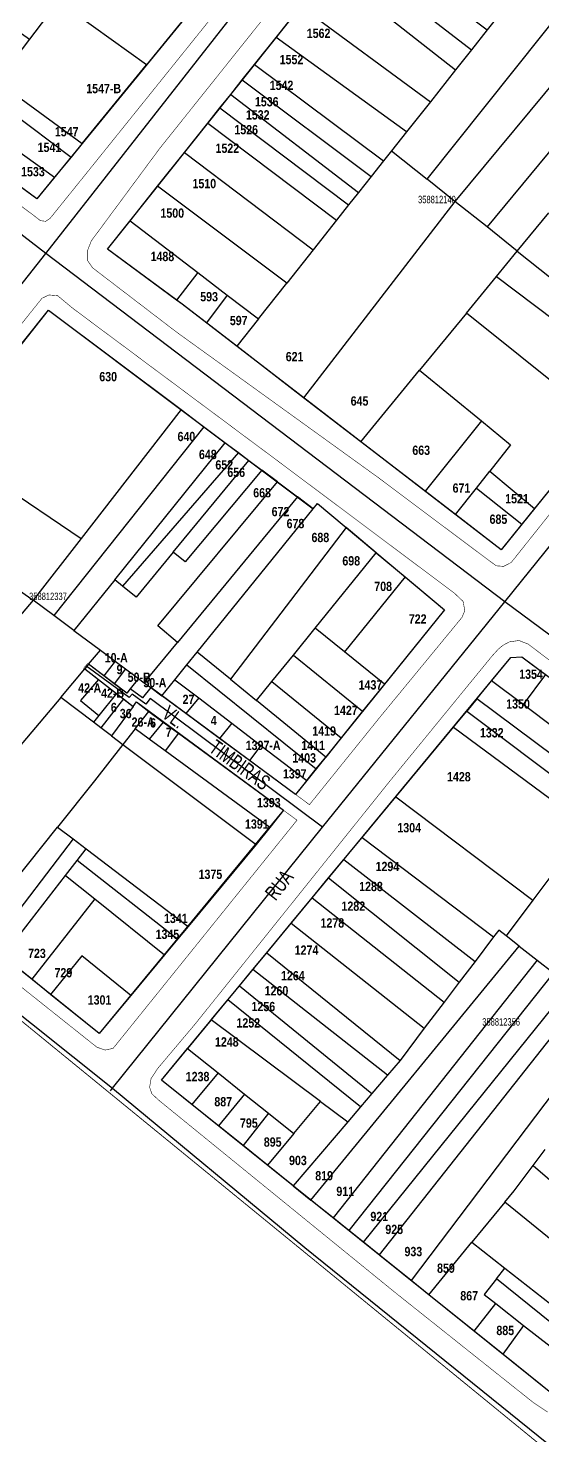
# Model space of a CAD drawing. Extents: x 200120 to 201962, y 4837541 to 4839252.
# Drawn here: x 201321 to 201459.8, y 4837845.9 to 4838225.3 of the extents above; entities that cross this region are included whole.
import ezdxf
from ezdxf.enums import TextEntityAlignment as Align

# ---------------------------------------------------------------- set-up
doc = ezdxf.new("R2010")
doc.units = 0
doc.header["$LTSCALE"] = 3
doc.header["$MEASUREMENT"] = 0
for name, color, linetype in [('CD-MALHA-LOTES', 40, 'CONTINUOUS'), ('CD_TXT_QUADRA', 7, 'CONTINUOUS'), ('LM-LIM-SETOR-FISCAL', 7, 'CONTINUOUS'), ('RU-QUADRAS', 210, 'CONTINUOUS'), ('SV-EIXO-RUA-PAV', 20, 'CONTINUOUS'), ('SV-RUA-PAVIM-S-GUIA-C-GUIA', 7, 'CONTINUOUS'), ('SV-TXT-RUA-PAV-S-GUIA-C-GUIA', 7, 'CONTINUOUS'), ('Th_NmrPort', 1, 'CONTINUOUS')]:
    doc.layers.add(name, color=color, linetype=linetype)
doc.styles.add('ARIAL', font='ARIAL.TTF')
doc.styles.get("Standard").update_dxf_attribs({"font": 'swisscbo.ttf'})
doc.linetypes.add('Limite', pattern='A,20,-3,[130,ltypeshp.shx,S=6.35,R=0,X=0,Y=0],-3,20', length=46)

msp = doc.modelspace()

# ---------------------------------------------------------------- linework, layer by layer
at = {"layer": 'CD-MALHA-LOTES', "linetype": 'Continuous'}
for p, q in [((201410.33, 4838250.95), (201444.82, 4838224.9)), ((201406.37, 4838245.99), (201440.54, 4838219.49)), ((201402.22, 4838240.79), (201436.28, 4838214.12)), ((201428.6, 4838184.64), (201468.71, 4838234.94)), ((201308.64, 4838231.34), (201321.35, 4838222.35)), ((201329.08, 4838232.52), (201321.35, 4838222.35)), ((201352.93, 4838215.44), (201329.08, 4838232.52)), ((201364.92, 4838230.09), (201352.93, 4838215.44)), ((201387.93, 4838222.87), (201394.52, 4838231.14)), ((201394.52, 4838231.14), (201429.48, 4838205.53)), ((201448.67, 4838229.76), (201444.82, 4838224.9)), ((201477.51, 4838228.62), (201436.11, 4838178.65)), ((201321.35, 4838222.35), (201315.17, 4838214.22)), ((201382.1, 4838215.57), (201387.93, 4838222.87)), ((201423.04, 4838197.39), (201387.93, 4838222.87)), ((201444.82, 4838224.9), (201440.54, 4838219.49)), ((201486.46, 4838222.19), (201444.75, 4838171.76)), ((201440.54, 4838219.49), (201436.28, 4838214.12)), ((201335.6, 4838194.25), (201352.93, 4838215.44)), ((201378.77, 4838211.39), (201382.1, 4838215.57)), ((201382.1, 4838215.57), (201416.85, 4838189.58)), ((201312.7, 4838210.97), (201335.6, 4838194.25)), ((201375.64, 4838207.47), (201378.77, 4838211.39)), ((201378.77, 4838211.39), (201413.51, 4838185.37)), ((201436.28, 4838214.12), (201429.48, 4838205.53)), ((201372.74, 4838203.84), (201375.64, 4838207.47)), ((201375.64, 4838207.47), (201410.11, 4838181.07)), ((201369.45, 4838199.71), (201372.74, 4838203.84)), ((201372.74, 4838203.84), (201407.44, 4838177.7)), ((201429.48, 4838205.53), (201423.04, 4838197.39)), ((201316.18, 4838202.93), (201332.59, 4838190.57)), ((201363.15, 4838191.82), (201369.45, 4838199.71)), ((201369.45, 4838199.71), (201404.19, 4838173.59)), ((201311.56, 4838197.1), (201328.16, 4838185.16)), ((201423.04, 4838197.39), (201419, 4838192.3)), ((201335.6, 4838194.25), (201332.59, 4838190.57)), ((201355.9, 4838182.72), (201363.15, 4838191.82)), ((201363.15, 4838191.82), (201397.87, 4838165.61)), ((201419, 4838192.3), (201416.85, 4838189.58)), ((201419, 4838192.3), (201428.6, 4838184.64)), ((201323.4, 4838179.34), (201306.99, 4838191.34)), ((201332.59, 4838190.57), (201328.16, 4838185.16)), ((201416.85, 4838189.58), (201413.51, 4838185.37)), ((201328.16, 4838185.16), (201323.4, 4838179.34)), ((201413.51, 4838185.37), (201410.11, 4838181.07)), ((201436.11, 4838178.65), (201428.6, 4838184.64)), ((201348.49, 4838173.44), (201355.9, 4838182.72)), ((201390.77, 4838156.65), (201355.9, 4838182.72)), ((201410.11, 4838181.07), (201407.44, 4838177.7)), ((201436.11, 4838178.65), (201395.3, 4838125.75)), ((201407.44, 4838177.7), (201404.19, 4838173.59)), ((201444.75, 4838171.76), (201436.11, 4838178.65)), ((201342.38, 4838165.78), (201348.49, 4838173.44)), ((201348.49, 4838173.44), (201366.79, 4838159.45)), ((201404.19, 4838173.59), (201397.87, 4838165.61)), ((201452.92, 4838165.24), (201461.41, 4838175.59)), ((201452.92, 4838165.24), (201444.75, 4838171.76)), ((201361.03, 4838152.06), (201342.38, 4838165.78)), ((201397.87, 4838165.61), (201390.77, 4838156.65)), ((201447.28, 4838158.37), (201452.92, 4838165.24)), ((201452.92, 4838165.24), (201489.84, 4838135.81)), ((201366.79, 4838159.45), (201361.03, 4838152.06)), ((201366.79, 4838159.45), (201374.72, 4838153.39)), ((201439.19, 4838148.52), (201447.28, 4838158.37)), ((201447.28, 4838158.37), (201485.06, 4838129.9)), ((201383.11, 4838146.97), (201390.77, 4838156.65)), ((201362.53, 4838150.95), (201361.03, 4838152.06)), ((201369.09, 4838145.91), (201362.53, 4838150.95)), ((201374.72, 4838153.39), (201369.09, 4838145.91)), ((201374.72, 4838153.39), (201383.11, 4838146.97)), ((201297.72, 4838113.26), (201326.54, 4838149.3)), ((201326.54, 4838149.3), (201362.25, 4838122.53)), ((201383.11, 4838146.97), (201377.27, 4838139.61)), ((201439.19, 4838148.52), (201426.59, 4838133.17)), ((201476.15, 4838118.87), (201439.19, 4838148.52)), ((201377.27, 4838139.61), (201369.09, 4838145.91)), ((201395.3, 4838125.75), (201377.27, 4838139.61)), ((201410.74, 4838113.87), (201426.59, 4838133.17)), ((201426.59, 4838133.17), (201443.23, 4838119.51)), ((201410.74, 4838113.87), (201395.3, 4838125.75)), ((201362.25, 4838122.53), (201335.28, 4838087.81)), ((201362.25, 4838122.53), (201368.4, 4838117.92)), ((201368.4, 4838117.92), (201327.98, 4838067.03)), ((201368.4, 4838117.92), (201374.17, 4838113.6)), ((201443.23, 4838119.51), (201428.07, 4838100.55)), ((201443.23, 4838119.51), (201451.11, 4838113.04)), ((201476.15, 4838118.87), (201457.56, 4838095.88)), ((201297.72, 4838113.26), (201335.28, 4838087.81)), ((201344.36, 4838076.66), (201374.17, 4838113.6)), ((201374.17, 4838113.6), (201377.71, 4838110.94)), ((201428.07, 4838100.55), (201410.74, 4838113.87)), ((201451.11, 4838113.04), (201445.51, 4838105.94)), ((201377.71, 4838110.94), (201346.47, 4838074.97)), ((201360.13, 4838084.08), (201380.56, 4838108.8)), ((201377.71, 4838110.94), (201380.56, 4838108.8)), ((201380.56, 4838108.8), (201384.06, 4838106.18)), ((201384.06, 4838106.18), (201363.35, 4838081.51)), ((201388.23, 4838103.06), (201384.06, 4838106.18)), ((201441.91, 4838101.37), (201445.51, 4838105.94)), ((201445.51, 4838105.94), (201457.56, 4838095.88)), ((201356.01, 4838064.23), (201388.23, 4838103.06)), ((201388.23, 4838103.06), (201393.64, 4838099)), ((201436.28, 4838094.24), (201441.91, 4838101.37)), ((201441.91, 4838101.37), (201454.11, 4838091.62)), ((201285.02, 4838097.37), (201322.37, 4838071.2)), ((201393.64, 4838099), (201361.33, 4838059.79)), ((201397.87, 4838095.83), (201393.64, 4838099)), ((201397.87, 4838095.83), (201399.02, 4838097.26)), ((201399.02, 4838097.26), (201406.78, 4838090.76)), ((201436.28, 4838094.24), (201428.07, 4838100.55)), ((201366.56, 4838057.18), (201397.87, 4838095.83)), ((201448.58, 4838084.78), (201436.28, 4838094.24)), ((201457.56, 4838095.88), (201454.11, 4838091.62)), ((201406.78, 4838090.76), (201375.56, 4838049.84)), ((201414.9, 4838083.94), (201406.78, 4838090.76)), ((201454.11, 4838091.62), (201448.58, 4838084.78)), ((201335.28, 4838087.81), (201322.37, 4838071.2)), ((201360.13, 4838084.08), (201350.16, 4838072.02)), ((201363.35, 4838081.51), (201360.13, 4838084.08)), ((201398.42, 4838063.59), (201414.9, 4838083.94)), ((201414.9, 4838083.94), (201422.67, 4838077.43)), ((201344.36, 4838076.66), (201333.36, 4838063.03)), ((201346.47, 4838074.97), (201344.36, 4838076.66)), ((201350.16, 4838072.02), (201346.47, 4838074.97)), ((201422.67, 4838077.43), (201406.32, 4838057.22)), ((201422.67, 4838077.43), (201433.28, 4838068.53)), ((201322.37, 4838071.2), (201314.05, 4838061.3)), ((201327.98, 4838067.03), (201322.37, 4838071.2)), ((201333.36, 4838063.03), (201327.98, 4838067.03)), ((201433.28, 4838068.53), (201417.11, 4838048.51)), ((201333.36, 4838063.03), (201340.53, 4838057.69)), ((201361.33, 4838059.79), (201356.01, 4838064.23)), ((201392.58, 4838056.39), (201398.42, 4838063.59)), ((201406.32, 4838057.22), (201398.42, 4838063.59)), ((201352.35, 4838048.9), (201361.33, 4838059.79)), ((201337.33, 4838053.9), (201340.53, 4838057.69)), ((201340.53, 4838057.69), (201344.51, 4838054.74)), ((201363.8, 4838053.76), (201366.56, 4838057.18)), ((201375.56, 4838049.84), (201366.56, 4838057.18)), ((201386.77, 4838049.21), (201392.58, 4838056.39)), ((201392.58, 4838056.39), (201411.22, 4838041.21)), ((201417.11, 4838048.51), (201406.32, 4838057.22)), ((201446, 4838049.42), (201451.21, 4838055.71)), ((201451.21, 4838055.71), (201454.11, 4838055.89)), ((201454.11, 4838055.89), (201460.51, 4838051.13)), ((201329.8, 4838044.96), (201336.28, 4838052.65)), ((201337.33, 4838053.9), (201336.28, 4838052.65)), ((201336.28, 4838052.65), (201340.02, 4838049.75)), ((201341.42, 4838050.79), (201337.33, 4838053.9)), ((201344.51, 4838054.74), (201341.42, 4838050.79)), ((201347.31, 4838052.65), (201344.25, 4838048.65)), ((201344.51, 4838054.74), (201347.31, 4838052.65)), ((201347.31, 4838052.65), (201350.76, 4838050.09)), ((201360.54, 4838049.74), (201363.8, 4838053.76)), ((201363.8, 4838053.76), (201398.67, 4838025.68)), ((201340.02, 4838049.75), (201335.11, 4838044.11)), ((201340.02, 4838049.75), (201344.83, 4838046.02)), ((201344.25, 4838048.65), (201341.42, 4838050.79)), ((201347.66, 4838046.06), (201344.25, 4838048.65)), ((201350.76, 4838050.09), (201348.56, 4838047.24)), ((201350.76, 4838050.09), (201352.35, 4838048.9)), ((201352.35, 4838048.9), (201354.11, 4838047.59)), ((201357.04, 4838045.42), (201360.54, 4838049.74)), ((201360.54, 4838049.74), (201367.02, 4838044.81)), ((201375.56, 4838049.84), (201382.62, 4838044.09)), ((201382.62, 4838044.09), (201386.77, 4838049.21)), ((201386.77, 4838049.21), (201405.47, 4838034.09)), ((201417.11, 4838048.51), (201411.22, 4838041.21)), ((201442.02, 4838044.61), (201446, 4838049.42)), ((201454.47, 4838043.03), (201446, 4838049.42)), ((201460.51, 4838051.13), (201454.47, 4838043.03)), ((201329.8, 4838044.96), (201288.47, 4837995.92)), ((201338.62, 4838038.28), (201329.8, 4838044.96)), ((201335.11, 4838044.11), (201340.05, 4838040.06)), ((201344.83, 4838046.02), (201340.05, 4838040.06)), ((201346.73, 4838044.55), (201340.59, 4838036.78)), ((201344.83, 4838046.02), (201346.73, 4838044.55)), ((201346.73, 4838044.55), (201349.34, 4838042.52)), ((201348.56, 4838047.24), (201347.66, 4838046.06)), ((201351.88, 4838044.81), (201348.56, 4838047.24)), ((201354.11, 4838047.59), (201351.88, 4838044.81)), ((201354.11, 4838047.59), (201357.04, 4838045.42)), ((201363.56, 4838040.61), (201357.04, 4838045.42)), ((201367.02, 4838044.81), (201363.56, 4838040.61)), ((201367.02, 4838044.81), (201375.9, 4838038.05)), ((201401.27, 4838028.89), (201382.62, 4838044.09)), ((201442.02, 4838044.61), (201439.27, 4838041.29)), ((201477.73, 4838017.94), (201442.02, 4838044.61)), ((201340.05, 4838040.06), (201338.62, 4838038.28)), ((201349.34, 4838042.52), (201343.48, 4838034.59)), ((201349.34, 4838042.52), (201350.26, 4838043.76)), ((201349.86, 4838036.45), (201353.57, 4838041.12)), ((201350.26, 4838043.76), (201353.57, 4838041.12)), ((201353.57, 4838041.12), (201357.43, 4838038.28)), ((201372.62, 4838033.93), (201363.56, 4838040.61)), ((201411.22, 4838041.21), (201405.47, 4838034.09)), ((201435.71, 4838036.98), (201439.27, 4838041.29)), ((201439.27, 4838041.29), (201475.07, 4838014.38)), ((201463.2, 4838036.45), (201454.47, 4838043.03)), ((201340.59, 4838036.78), (201338.62, 4838038.28)), ((201343.48, 4838034.59), (201340.59, 4838036.78)), ((201349.86, 4838036.45), (201346.54, 4838032.27)), ((201353.63, 4838033.7), (201349.86, 4838036.45)), ((201357.43, 4838038.28), (201353.63, 4838033.7)), ((201357.43, 4838038.28), (201361.54, 4838035.28)), ((201375.9, 4838038.05), (201372.62, 4838033.93)), ((201375.9, 4838038.05), (201383.8, 4838032.04)), ((201420.13, 4838018.15), (201435.71, 4838036.98)), ((201435.71, 4838036.98), (201471.88, 4838010.12)), ((201343.48, 4838034.59), (201346.54, 4838032.27)), ((201357.93, 4838030.56), (201353.63, 4838033.7)), ((201361.54, 4838035.28), (201357.93, 4838030.56)), ((201361.54, 4838035.28), (201389.89, 4838014.54)), ((201380.74, 4838027.95), (201372.62, 4838033.93)), ((201405.47, 4838034.09), (201401.27, 4838028.89)), ((201346.54, 4838032.27), (201338.89, 4838022.46)), ((201346.54, 4838032.27), (201382.48, 4838005.32)), ((201386.19, 4838009.93), (201357.93, 4838030.56)), ((201383.8, 4838032.04), (201380.74, 4838027.95)), ((201383.8, 4838032.04), (201396.19, 4838022.6)), ((201398.67, 4838025.68), (201401.27, 4838028.89)), ((201393.13, 4838018.81), (201380.74, 4838027.95)), ((201396.19, 4838022.6), (201398.67, 4838025.68)), ((201338.89, 4838022.46), (201328.95, 4838009.99)), ((201396.19, 4838022.6), (201393.13, 4838018.81)), ((201411.09, 4838007.23), (201420.13, 4838018.15)), ((201420.13, 4838018.15), (201457.07, 4837990.27)), ((201389.89, 4838014.54), (201386.19, 4838009.93)), ((201306.3, 4837981.61), (201328.95, 4838009.99)), ((201328.95, 4838009.99), (201333.15, 4838006.8)), ((201386.19, 4838009.93), (201382.48, 4838005.32)), ((201471.88, 4838010.12), (201457.07, 4837990.27)), ((201333.15, 4838006.8), (201311.03, 4837977.82)), ((201333.15, 4838006.8), (201336.65, 4838004.14)), ((201406.16, 4838001.27), (201411.09, 4838007.23)), ((201411.09, 4838007.23), (201446.51, 4837980.39)), ((201334.24, 4838001.01), (201336.65, 4838004.14)), ((201336.65, 4838004.14), (201364.13, 4837983.23)), ((201382.48, 4838005.32), (201364.13, 4837983.23)), ((201331.13, 4837996.99), (201334.24, 4838001.01)), ((201361.25, 4837979.76), (201334.24, 4838001.01)), ((201402.05, 4837996.3), (201406.16, 4838001.27)), ((201406.16, 4838001.27), (201441.53, 4837973.82)), ((201314.31, 4837975.19), (201331.13, 4837996.99)), ((201331.13, 4837996.99), (201339.02, 4837990.66)), ((201397.62, 4837990.95), (201402.05, 4837996.3)), ((201402.05, 4837996.3), (201437.25, 4837968.18)), ((201391.95, 4837984.1), (201397.62, 4837990.95)), ((201397.62, 4837990.95), (201433.19, 4837962.82)), ((201339.02, 4837990.66), (201322.03, 4837968.99)), ((201339.02, 4837990.66), (201357.77, 4837975.57)), ((201457.07, 4837990.27), (201449.9, 4837980.68)), ((201364.13, 4837983.23), (201361.25, 4837979.76)), ((201385.38, 4837976.16), (201391.95, 4837984.1)), ((201391.95, 4837984.1), (201427.85, 4837955.77)), ((201361.25, 4837979.76), (201357.77, 4837975.57)), ((201446.51, 4837980.39), (201441.53, 4837973.82)), ((201447.91, 4837982.24), (201446.51, 4837980.39)), ((201449.9, 4837980.68), (201447.91, 4837982.24)), ((201453.46, 4837977.9), (201449.9, 4837980.68)), ((201357.77, 4837975.57), (201348.67, 4837964.61)), ((201381.65, 4837971.65), (201385.38, 4837976.16)), ((201385.38, 4837976.16), (201421.3, 4837947.12)), ((201397.29, 4837909.47), (201453.46, 4837977.9)), ((201453.46, 4837977.9), (201458.29, 4837974.13)), ((201322.03, 4837968.99), (201314.31, 4837975.19)), ((201335.51, 4837975.34), (201327.09, 4837964.93)), ((201348.67, 4837964.61), (201335.51, 4837975.34)), ((201458.29, 4837974.13), (201403.24, 4837904.69)), ((201441.53, 4837973.82), (201437.25, 4837968.18)), ((201458.29, 4837974.13), (201462.64, 4837970.74)), ((201327.09, 4837964.93), (201322.03, 4837968.99)), ((201377.98, 4837967.21), (201381.65, 4837971.65)), ((201417.89, 4837943.13), (201381.65, 4837971.65)), ((201462.64, 4837970.74), (201407.47, 4837901.29)), ((201437.25, 4837968.18), (201433.19, 4837962.82)), ((201340.2, 4837954.41), (201327.09, 4837964.93)), ((201348.67, 4837964.61), (201340.2, 4837954.41)), ((201374.86, 4837963.45), (201377.98, 4837967.21)), ((201377.98, 4837967.21), (201413.72, 4837938.23)), ((201411.43, 4837898.11), (201467.13, 4837967.24)), ((201470.73, 4837964.42), (201415.68, 4837894.7)), ((201370.41, 4837958.06), (201374.86, 4837963.45)), ((201410.65, 4837934.62), (201374.86, 4837963.45)), ((201433.19, 4837962.82), (201427.85, 4837955.77)), ((201370.41, 4837958.06), (201364.01, 4837950.34)), ((201399.87, 4837936.04), (201370.41, 4837958.06)), ((201477.99, 4837958.76), (201424.27, 4837887.8)), ((201427.85, 4837955.77), (201421.3, 4837947.12)), ((201356.98, 4837941.84), (201364.01, 4837950.34)), ((201364.01, 4837950.34), (201372.24, 4837943.74)), ((201421.3, 4837947.12), (201417.89, 4837943.13)), ((201365.2, 4837935.23), (201356.98, 4837941.84)), ((201372.24, 4837943.74), (201365.2, 4837935.23)), ((201372.24, 4837943.74), (201379.36, 4837938.05)), ((201417.82, 4837943.05), (201413.72, 4837938.23)), ((201417.89, 4837943.13), (201417.82, 4837943.05)), ((201379.36, 4837938.05), (201372.35, 4837929.49)), ((201379.36, 4837938.05), (201385.83, 4837932.86)), ((201413.72, 4837938.23), (201410.65, 4837934.62)), ((201372.35, 4837929.49), (201365.2, 4837935.23)), ((201392.68, 4837927.38), (201399.87, 4837936.04)), ((201399.87, 4837936.04), (201407.2, 4837930.56)), ((201410.65, 4837934.62), (201407.2, 4837930.56)), ((201385.83, 4837932.86), (201379.01, 4837924.15)), ((201385.83, 4837932.86), (201392.68, 4837927.38)), ((201407.2, 4837930.56), (201392.52, 4837913.3)), ((201379.01, 4837924.15), (201372.35, 4837929.49)), ((201392.68, 4837927.38), (201385.6, 4837918.85)), ((201385.6, 4837918.85), (201379.01, 4837924.15)), ((201457.2, 4837918.76), (201460.47, 4837923.08)), ((201392.52, 4837913.3), (201385.6, 4837918.85)), ((201452.07, 4837911.99), (201457.2, 4837918.76)), ((201457.2, 4837918.76), (201490.25, 4837890.26)), ((201392.52, 4837913.3), (201397.29, 4837909.47)), ((201449.55, 4837908.93), (201452.07, 4837911.99)), ((201403.24, 4837904.69), (201397.29, 4837909.47)), ((201449.55, 4837908.93), (201440.65, 4837898.1)), ((201463.94, 4837897.24), (201449.55, 4837908.93)), ((201407.47, 4837901.29), (201403.24, 4837904.69)), ((201411.43, 4837898.11), (201407.47, 4837901.29)), ((201415.68, 4837894.7), (201411.43, 4837898.11)), ((201429.03, 4837883.98), (201440.65, 4837898.1)), ((201440.65, 4837898.1), (201449.56, 4837891.13)), ((201424.27, 4837887.8), (201415.68, 4837894.7)), ((201447.29, 4837888.22), (201449.56, 4837891.13)), ((201449.56, 4837891.13), (201475.03, 4837871.2)), ((201429.03, 4837883.98), (201424.27, 4837887.8)), ((201447.29, 4837888.22), (201443.99, 4837884)), ((201472.44, 4837867.97), (201447.29, 4837888.22)), ((201441.28, 4837874.14), (201429.03, 4837883.98)), ((201441.28, 4837874.14), (201447.09, 4837881.58)), ((201443.99, 4837884), (201447.09, 4837881.58)), ((201447.09, 4837881.58), (201454.59, 4837875.71)), ((201449.01, 4837867.94), (201441.28, 4837874.14)), ((201454.59, 4837875.71), (201449.01, 4837867.94)), ((201454.59, 4837875.71), (201469.38, 4837864.14)), ((201463.27, 4837856.48), (201449.01, 4837867.94))]:
    msp.add_line(p, q, dxfattribs=at)
at = {"layer": 'LM-LIM-SETOR-FISCAL', "linetype": 'Limite', "ltscale": 0.1, "const_width": 0.25}
msp.add_lwpolyline([(201506.91, 4837804.48), (201315.19, 4837961.05), (201286.93, 4837985.48), (201118.58, 4838121.04), (201032.15, 4838189.98)], dxfattribs=at)
at = {"layer": 'RU-QUADRAS', "color": 6, "linetype": 'Continuous'}
msp.add_lwpolyline([(201219.44, 4838257.7), (201255.95, 4838304.43), (201302.86, 4838359.81), (201407.28, 4838281.87), (201323.4, 4838179.34), (201288.82, 4838204.63), (201327.53, 4838256.81), (201320.05, 4838262.65), (201281.63, 4838211.4, -0.011953)], format="xyb", close=True, dxfattribs=at)
for points in [[(201342.38, 4838165.78), (201424.52, 4838268.74), (201468.71, 4838234.94), (201532.79, 4838188.93), (201448.58, 4838084.78), (201362.53, 4838150.95)], [(201237.04, 4838037.35), (201326.54, 4838149.3), (201397.87, 4838095.83), (201399.02, 4838097.26), (201433.28, 4838068.53), (201393.13, 4838018.81), (201354.11, 4838047.59), (201351.88, 4838044.81), (201348.56, 4838047.24), (201347.66, 4838046.06), (201337.33, 4838053.9), (201336.28, 4838052.65), (201349.34, 4838042.52), (201350.26, 4838043.76), (201389.89, 4838014.54), (201340.2, 4837954.41), (201270.92, 4838010), (201298.12, 4838042.36), (201296.47, 4838044.01), (201269.28, 4838011.18)], [(201356.98, 4837941.84), (201451.21, 4838055.71), (201454.11, 4838055.89), (201525.06, 4838003.15), (201558.92, 4837976.25), (201537.41, 4837948.54), (201505.03, 4837973.63), (201502.44, 4837970.54), (201534.72, 4837945.94), (201463.27, 4837856.48)]]:
    msp.add_lwpolyline(points, close=True, dxfattribs=at)
at = {"layer": 'SV-EIXO-RUA-PAV'}
for points in [[(201343.19, 4837938.93), (201343.74, 4837939.61), (201400.4, 4838010), (201449.56, 4838070.71), (201524.2, 4838163.21), (201545.91, 4838191.15), (201573.43, 4838226.39), (201610.95, 4838274.33), (201625.59, 4838293.04), (201663.47, 4838341.17), (201682.03, 4838364.76)], [(201223.82, 4838035.29), (201325.77, 4838164.65), (201420.38, 4838285.14), (201479.46, 4838355.04)], [(201876.96, 4837736.87), (201871.27, 4837741.63), (201819.68, 4837784.06), (201816.21, 4837786.98), (201698.43, 4837883.91), (201653.11, 4837917.6), (201620.76, 4837942.44), (201572.53, 4837979.68), (201449.56, 4838070.71), (201325.77, 4838164.65), (201279.81, 4838200.11), (201249.4, 4838222.76), (201202.96, 4838257.34), (201159.2, 4838289.98)], [(201159.2, 4838089.84), (201163.85, 4838085.97), (201174.55, 4838076.89), (201184.61, 4838068.39), (201223.82, 4838035.29), (201343.74, 4837939.61), (201395.67, 4837896.65), (201463.63, 4837841.81), (201584.12, 4837742.18), (201703.06, 4837645.64), (201765.46, 4837593.92)], [(201400.4, 4838010), (201353.91, 4838044.69), (201352.77, 4838043.12), (201349.08, 4838045.82), (201348.26, 4838044.93), (201336.55, 4838053.49)]]:
    msp.add_lwpolyline(points, dxfattribs=at)
at = {"layer": 'SV-RUA-PAVIM-S-GUIA-C-GUIA', "const_width": 0.15}
msp.add_lwpolyline([(201394.73, 4838240.79), (201417.46, 4838269.26), (201419.62, 4838271.61), (201421.77, 4838272.59), (201424.52, 4838272.59), (201427.45, 4838271.41), (201471.91, 4838238.43), (201533.29, 4838192.21), (201535.69, 4838189.92), (201536.23, 4838187.59), (201534.46, 4838184.79), (201491.96, 4838132.39), (201451.29, 4838081.34), (201449.24, 4838080.28), (201447.23, 4838080.43), (201444.31, 4838082.59), (201415.53, 4838104.14), (201360.96, 4838143.48), (201338.42, 4838160.73), (201337.05, 4838162.69), (201337.05, 4838165.43), (201338.03, 4838167.98), (201356.45, 4838192.87)], close=True, dxfattribs=at)
for points in [[(201390.07, 4838252.54), (201337.04, 4838186.61), (201326.96, 4838174.1), (201325.75, 4838173.28), (201324.34, 4838173.46), (201322.56, 4838174.83), (201285.84, 4838202.3), (201325.93, 4838256.67)], [(201287.36, 4838105.79), (201324.76, 4838152.55), (201326.62, 4838153.43), (201328.97, 4838153.24), (201333.2, 4838149.73), (201391.02, 4838106.69), (201433.91, 4838074.58), (201436.04, 4838072.98), (201438.3, 4838070.84), (201438.77, 4838068.36), (201437.98, 4838066.5), (201416.09, 4838039.9), (201396.87, 4838016.05), (201380.74, 4838027.95), (201372.62, 4838033.93), (201363.56, 4838040.61), (201356.82, 4838045.58), (201354.13, 4838047.7), (201351.88, 4838044.81), (201348.57, 4838047.23), (201347.66, 4838046.06), (201344.25, 4838048.65), (201341.42, 4838050.79), (201337.07, 4838054.1), (201336.01, 4838052.85), (201340.02, 4838049.75), (201344.83, 4838046.02), (201346.73, 4838044.55), (201349.34, 4838042.52), (201350.26, 4838043.76), (201353.42, 4838041.43), (201357.53, 4838038.4), (201361.62, 4838035.38), (201393.51, 4838011.87), (201343.95, 4837950.39), (201341.8, 4837949.9), (201339.55, 4837950.68), (201268.25, 4838007.46)], [(201497.42, 4838027.9), (201455.86, 4838059.32), (201453.38, 4838060.3), (201450.78, 4838059.93), (201449.07, 4838059.01), (201447.85, 4838058.02), (201446.12, 4838056.12), (201418.7, 4838022.59), (201366.03, 4837956.9), (201355.97, 4837944.97), (201354.16, 4837942.21), (201353.78, 4837939.9), (201354.39, 4837938.11), (201356.39, 4837936.27), (201420.03, 4837884.52), (201457.3, 4837854.86), (201461.11, 4837852.32)]]:
    msp.add_lwpolyline(points, dxfattribs=at)

# ---------------------------------------------------------------- texts
at = {"layer": 'CD_TXT_QUADRA', "color": 7, "linetype": 'Continuous', "style": 'ARIAL', "width": 0.7}
for s, p in [('358812140', (201426.16, 4838178.16)), ('358812337', (201321.28, 4838071.2)), ('358812356', (201443.46, 4837956.5))]:
    msp.add_text(s, height=2, dxfattribs=at).set_placement(p)
at = {"layer": 'SV-TXT-RUA-PAV-S-GUIA-C-GUIA', "style": 'ARIAL', "width": 0.7}
for s, rotation, p in [('VL.         TIMBIRAS', 324, (201356.79, 4838039.79)), ('RUA', 52, (201387.75, 4837989.93))]:
    msp.add_text(s, height=4, rotation=rotation, dxfattribs=at).set_placement(p)
at = {"layer": 'Th_NmrPort', "color": 1}
for s, p in [('1562', (201396.15, 4838223.96)), ('1552', (201388.84, 4838216.88)), ('1542', (201386.16, 4838209.94)), ('1547-B', (201336.69, 4838209.07)), ('1532', (201379.74, 4838201.97)), ('1536', (201382.17, 4838205.51)), ('1547', (201328.23, 4838197.45)), ('1526', (201376.63, 4838197.98)), ('1541', (201323.57, 4838193.22)), ('1522', (201371.55, 4838192.98)), ('1533', (201319.13, 4838186.67)), ('1510', (201365.34, 4838183.46)), ('1500', (201356.7, 4838175.5)), ('1488', (201354.04, 4838163.81)), ('593', (201367.43, 4838152.96)), ('597', (201375.41, 4838146.55)), ('621', (201390.48, 4838136.81)), ('630', (201340.21, 4838131.42)), ('645', (201407.99, 4838124.86)), ('640', (201361.3, 4838115.28)), ('663', (201424.61, 4838111.58)), ('648', (201367.08, 4838110.45)), ('652', (201371.51, 4838107.64)), ('656', (201374.73, 4838105.63)), ('668', (201381.71, 4838100.13)), ('671', (201435.47, 4838101.4)), ('1521', (201449.66, 4838098.53)), ('672', (201386.68, 4838095.04)), ('685', (201445.44, 4838092.99)), ('678', (201390.71, 4838091.82)), ('688', (201397.42, 4838088.07)), ('698', (201405.75, 4838081.77)), ('708', (201414.36, 4838074.89)), ('722', (201423.67, 4838066.11)), ('10-A', (201341.67, 4838055.65)), ('9', (201344.87, 4838052.48)), ('50-B', (201347.85, 4838050.41)), ('1354', (201453.44, 4838051.22)), ('42-A', (201334.52, 4838047.52)), ('50-A', (201352.1, 4838048.95)), ('1437', (201410.15, 4838048.34)), ('42-B', (201340.69, 4838046.1)), ('27', (201362.67, 4838044.44)), ('1350', (201449.93, 4838043.2)), ('6', (201343.32, 4838042.26)), ('36', (201345.73, 4838040.61)), ('1427', (201403.51, 4838041.47)), ('26-A', (201348.92, 4838038.31)), ('6', (201353.9, 4838038.09)), ('7', (201358.12, 4838035.53)), ('4', (201370.25, 4838038.73)), ('1419', (201397.65, 4838035.9)), ('1332', (201442.85, 4838035.43)), ('1397-A', (201379.69, 4838032.03)), ('1411', (201394.69, 4838032.02)), ('1403', (201392.27, 4838028.66)), ('1397', (201389.72, 4838024.37)), ('1428', (201433.98, 4838023.58)), ('1393', (201382.72, 4838016.6)), ('1391', (201379.5, 4838010.83)), ('1304', (201420.58, 4838009.84)), ('1375', (201366.98, 4837997.29)), ('1294', (201414.71, 4837999.39)), ('1288', (201410.28, 4837994)), ('1282', (201405.51, 4837988.69)), ('1341', (201357.66, 4837985.4)), ('1278', (201399.86, 4837984.18)), ('1345', (201355.38, 4837981.11)), ('723', (201321, 4837975.97)), ('1274', (201392.89, 4837976.85)), ('729', (201328.14, 4837970.75)), ('1264', (201389.22, 4837969.96)), ('1301', (201337.09, 4837963.42)), ('1260', (201384.8, 4837965.89)), ('1256', (201381.26, 4837961.65)), ('1252', (201377.19, 4837957.23)), ('1248', (201371.41, 4837952.11)), ('1238', (201363.52, 4837942.77)), ('887', (201371.23, 4837935.99)), ('795', (201378.15, 4837930.24)), ('895', (201384.57, 4837925.11)), ('903', (201391.37, 4837920.16)), ('819', (201398.44, 4837916.04)), ('911', (201404.13, 4837911.83)), ('921', (201413.31, 4837905.05)), ('925', (201417.34, 4837901.57)), ('933', (201422.5, 4837895.6)), ('859', (201431.29, 4837891.12)), ('867', (201437.55, 4837883.69)), ('885', (201447.28, 4837874.34))]:
    msp.add_text(s, height=2.5, dxfattribs=at).set_placement(p, align=Align.MIDDLE_LEFT)

doc.saveas('drawing.dxf')
